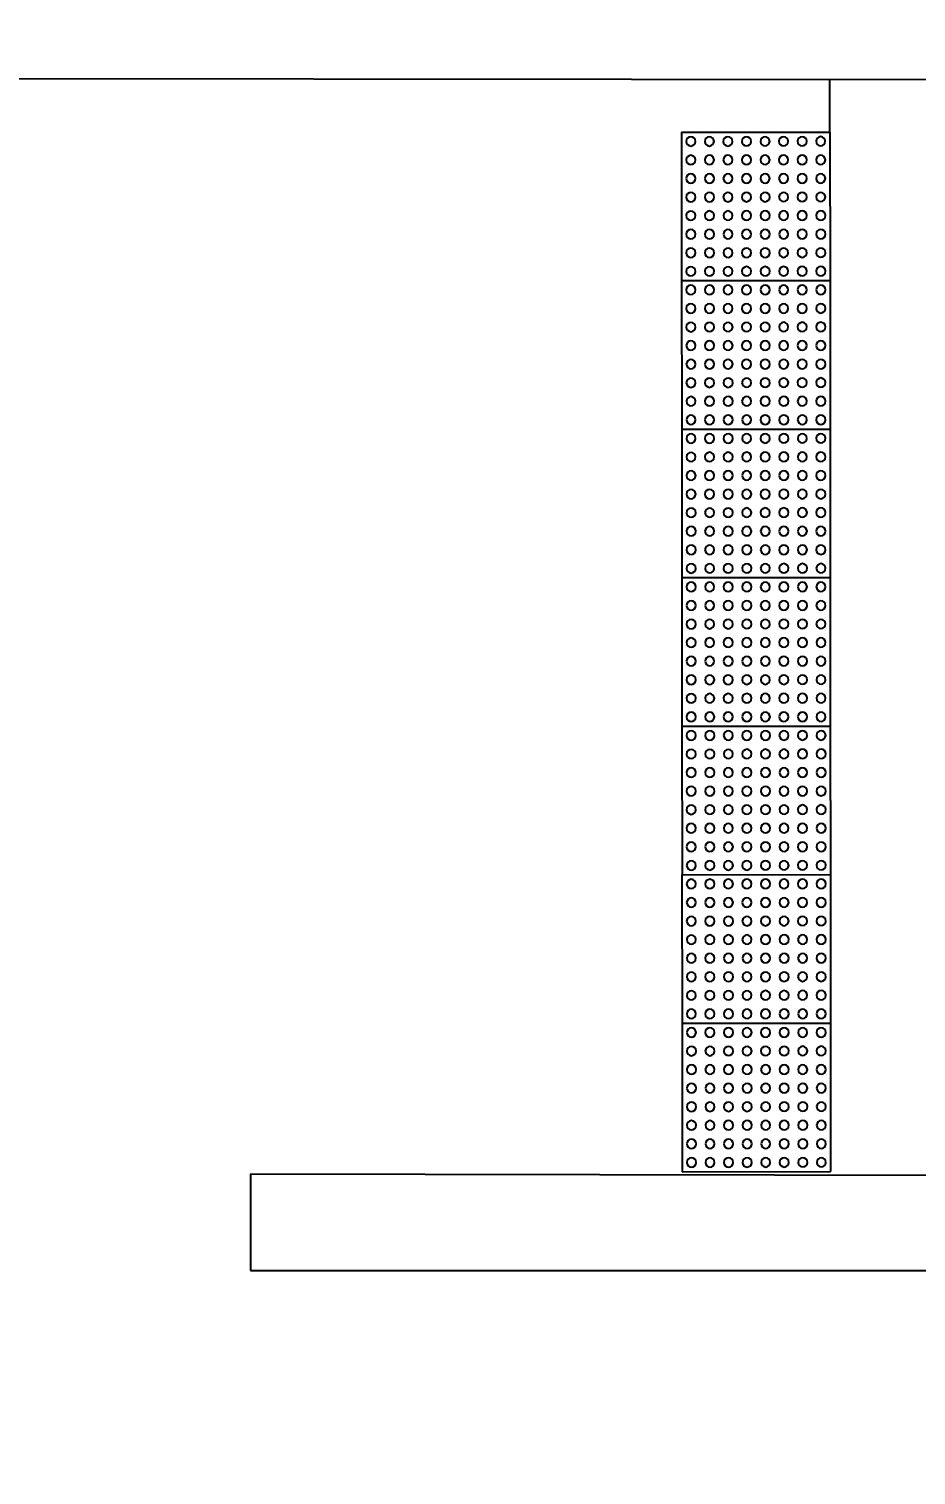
# Model space of a CAD drawing. Extents: x -152 to 150, y 325 to 437.
# Drawn here: x -0.778 to 1.613, y 411.557 to 415.452 of the extents above; entities that cross this region are included whole.
import ezdxf

# ---------------------------------------------------------------- set-up
doc = ezdxf.new("R2010")
doc.units = 0
doc.header["$LTSCALE"] = 0.01
doc.header["$MEASUREMENT"] = 0
doc.header["$PDMODE"] = 98
doc.layers.get('0').update_dxf_attribs({"linetype": 'CONTINUOUS'})
doc.layers.get('DEFPOINTS').update_dxf_attribs({"linetype": 'CONTINUOUS'})
for name, color, linetype in [('ALV', 2, 'CONTINUOUS'), ('AR-PIS', 1, 'CONTINUOUS'), ('TEXTO-CENTRO-CUSTO', 2, 'CONTINUOUS')]:
    doc.layers.add(name, color=color, linetype=linetype)
doc.styles.add('1', font='romans.shx')
doc.dimstyles.new('1-600', dxfattribs={"dimtxt": 1.1, "dimasz": 2.5, "dimexe": 2, "dimexo": 4, "dimgap": 0.2, "dimtad": 1, "dimdec": 0, "dimzin": 4, "dimdsep": 46, "dimlunit": 6, "dimtxsty": '1', "dimblk1": 'NONE', "dimblk2": 'NONE', "dimsah": 1, "dimcen": 0, "dimclrd": 2, "dimclre": 2, "dimclrt": 2, "dimadec": 0, "dimazin": 0, "dimtfac": 1, "dimtdec": 0, "dimtmove": 2, "dimatfit": 3, "dimldrblk": 'NONE', "dimfxl": 0, "dimtolj": 1, "dimtzin": 0, "dimarcsym": 0})

# ---------------------------------------------------------------- blocks, each defined once
blk = doc.blocks.new('*D68')
at = {"layer": 'DEFPOINTS', "color": 0}
for p in [(-16.9109, 434.9595), (25.8721, 428.0733), (25.7828, 426.5759), (-100.7781, 416.6905), (-100.4239, 415.2329)]:
    blk.add_point(p, dxfattribs=at)
at = {"layer": 'TEXTO-CENTRO-CUSTO', "color": 2, "lineweight": -2}
for p, q in [((26.1104, 432.0662), (26.3766, 436.5272)), ((-101.7227, 420.5774), (-102.7852, 424.9499))]:
    blk.add_line(p, q, dxfattribs=at)
blk.add_arc((0.3598, 0.4972), 434.8055, 86.585366, 103.658537, dxfattribs=at)
at = {"layer": 'TEXTO-CENTRO-CUSTO', "color": 2, "insert": (-38.5248, 434.3135), "char_height": 1.1, "attachment_point": 5, "rotation": 5.122, "style": '1'}
blk.add_mtext('\\A1;Física', dxfattribs=at)
blk = doc.blocks.new('_NONE')
at = {"color": 0, "linetype": 'ByBlock'}
blk.add_circle((0, 0), 0.25, dxfattribs=at)
blk = doc.blocks.new('*D70')
at = {"layer": 'DEFPOINTS', "color": 0}
for p in [(-114.2604, 419.9205), (-107.8497, 414.9063), (-107.4707, 413.455), (-114.8899, 413.002), (-114.4863, 411.5574)]:
    blk.add_point(p, dxfattribs=at)
at = {"layer": 'TEXTO-CENTRO-CUSTO', "color": 2, "lineweight": -2}
for p, q in [((-108.8603, 418.7766), (-109.997, 423.1298)), ((-115.9662, 416.8545), (-117.1774, 421.1894))]:
    blk.add_line(p, q, dxfattribs=at)
blk.add_arc((0.3641, 0.4796), 434.8212, 104.634146, 105.609756, dxfattribs=at)
blk = doc.blocks.new('piso podotactil')
for p, q in [((1, 1.4), (1, 1)), ((1.4, 1.4), (1, 1.4)), ((1.4, 1.4), (1.4, 1)), ((1.4, 1), (1, 1))]:
    blk.add_line(p, q)
for centre in [(1.025, 1.375), (1.075, 1.375), (1.125, 1.375), (1.175, 1.375), (1.225, 1.375), (1.275, 1.375), (1.325, 1.375), (1.375, 1.375), (1.025, 1.325), (1.075, 1.325), (1.125, 1.325), (1.175, 1.325), (1.225, 1.325), (1.275, 1.325), (1.325, 1.325), (1.375, 1.325), (1.025, 1.275), (1.075, 1.275), (1.125, 1.275), (1.175, 1.275), (1.225, 1.275), (1.275, 1.275), (1.325, 1.275), (1.375, 1.275), (1.025, 1.225), (1.075, 1.225), (1.125, 1.225), (1.175, 1.225), (1.225, 1.225), (1.275, 1.225), (1.325, 1.225), (1.375, 1.225), (1.025, 1.175), (1.075, 1.175), (1.125, 1.175), (1.175, 1.175), (1.225, 1.175), (1.275, 1.175), (1.325, 1.175), (1.375, 1.175), (1.025, 1.125), (1.075, 1.125), (1.125, 1.125), (1.175, 1.125), (1.225, 1.125), (1.275, 1.125), (1.325, 1.125), (1.375, 1.125), (1.025, 1.075), (1.075, 1.075), (1.125, 1.075), (1.175, 1.075), (1.225, 1.075), (1.275, 1.075), (1.325, 1.075), (1.375, 1.075), (1.025, 1.025), (1.075, 1.025), (1.125, 1.025), (1.175, 1.025), (1.225, 1.025), (1.275, 1.025), (1.325, 1.025), (1.375, 1.025)]:
    blk.add_circle(centre, 0.0125)

msp = doc.modelspace()

# ---------------------------------------------------------------- linework, layer by layer
at = {"layer": 'ALV'}
for p, q in [((-2.0948, 415.3209), (3.9173, 415.3127)), ((-0.181, 412.3685), (3.8199, 412.3618)), ((-0.181, 412.3685), (-0.181, 412.1088)), ((-0.181, 412.1088), (3.8244, 412.1088))]:
    msp.add_line(p, q, dxfattribs=at)
at = {"layer": 'AR-PIS'}
msp.add_line((1.3806, 415.1746), (1.3805, 415.3162), dxfattribs=at)

# ---------------------------------------------------------------- block references
at = {"layer": 'AR-PIS', "xscale": -1, "rotation": 0.03587340073852197}
for p in [(2.3815, 413.7753), (2.3817, 413.3753), (2.382, 412.9753), (2.3822, 412.5753), (2.3825, 412.1753), (2.3827, 411.7753), (2.383, 411.3753)]:
    msp.add_blockref('piso podotactil', p, dxfattribs=at)

# ---------------------------------------------------------------- dimensions: what is measured, and where the dimension line sits
at = {"layer": 'TEXTO-CENTRO-CUSTO'}
for base, line1, line2, text, picture, middle in [((-16.9109, 434.9595), ((-100.7781, 416.6905), (-100.4239, 415.2329)), ((25.8721, 428.0733), (25.7828, 426.5759)), 'Física', '*D68', (-38.5248, 434.3135)), ((-114.2604, 419.9205), ((-114.8899, 413.002), (-114.4863, 411.5574)), ((-107.8497, 414.9063), (-107.4707, 413.455)), ' ', '*D70', (-0.7573, 435.1875))]:
    dim = msp.add_angular_dim_2l(base=base, line1=line1, line2=line2, text=text, dimstyle='1-600', override={"dimazin": 1}, dxfattribs=at)
    dim.commit()
    dim.dimension.update_dxf_attribs({"geometry": picture, "text_midpoint": middle})

doc.saveas('drawing.dxf')
